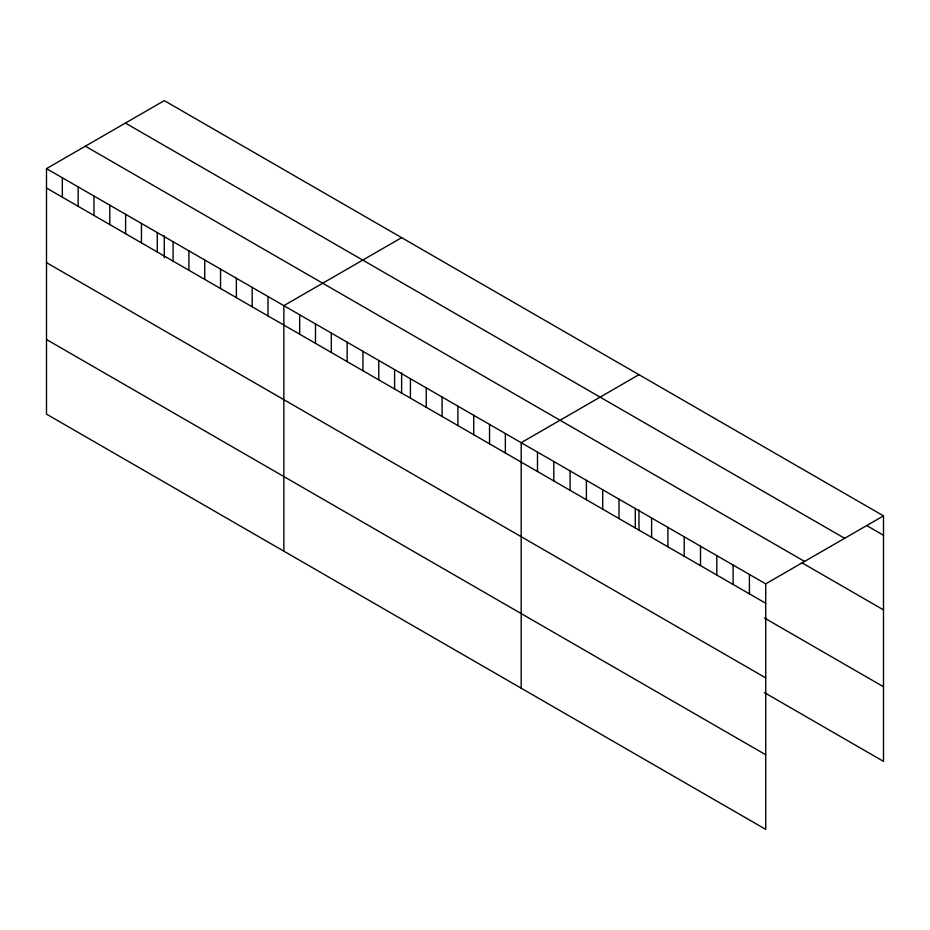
<?xml version="1.0" encoding="UTF-8"?>
<svg xmlns="http://www.w3.org/2000/svg" width="930" height="930" viewBox="0 0 930 930"><rect width="100%" height="100%" fill="white"/><g stroke="black" fill="none" stroke-linecap="round" stroke-linejoin="round"><path stroke-width="1.4" d="M883.5 515.871L765.716 583.866L765.716 829.374L46.5 414.129L46.5 168.632L164.285 100.626L883.5 515.871L883.5 761.368L764.367 692.583M401.621 237.662L283.848 305.656L283.848 551.165M638.968 374.685L521.184 442.692L521.184 688.188M867.202 525.857L883.5 535.273M125.41 123.074L844.638 538.307M85.362 146.196L804.59 561.429M801.986 562.824L883.5 609.882M46.5 168.632L765.716 583.866M46.5 188.034L765.716 603.279M764.367 617.973L883.5 686.759M46.5 262.644L765.716 677.889M46.5 339.52L765.716 754.753M749.417 574.461L749.417 593.863M733.119 565.045L733.119 584.447M716.809 555.629L716.809 575.042M700.511 546.224L700.511 565.626M684.201 536.808L684.201 556.21M667.903 527.391L667.903 546.805M651.605 517.987L651.605 537.389M638.968 509.884L638.968 530.472M635.295 508.571L635.295 527.973M618.996 499.166L618.996 518.568M602.698 489.75L602.698 509.152M586.388 480.333L586.388 499.747M570.09 470.929L570.09 490.331M553.792 461.513L553.792 480.915M537.482 452.096L537.482 471.51M505.362 433.554L505.362 452.957M489.54 424.417L489.54 443.819M473.719 415.28L473.719 434.694M457.897 406.143L457.897 425.556M442.075 397.017L442.075 416.419M426.242 387.88L426.242 407.282M410.421 378.743L410.421 398.145M401.621 372.86L401.621 393.448M394.599 369.605L394.599 389.007M378.777 360.468L378.777 379.882M362.956 351.331L362.956 370.745M347.134 342.205L347.134 361.607M331.312 333.068L331.312 352.47M315.491 323.931L315.491 343.333M299.669 314.793L299.669 334.196M268.014 296.531L268.014 315.933M252.193 287.393L252.193 306.795M236.371 278.256L236.371 297.658M220.55 269.119L220.55 288.521M204.728 259.981L204.728 279.395M188.906 250.844L188.906 270.258M173.085 241.719L173.085 261.121M164.285 235.825L164.285 257.796M157.263 232.581L157.263 251.984M141.441 223.444L141.441 242.846M125.62 214.307L125.62 233.709M109.787 205.17L109.787 224.583M93.965 196.032L93.965 215.446M78.143 186.907L78.143 206.309M62.322 177.769L62.322 197.172"/></g></svg>
